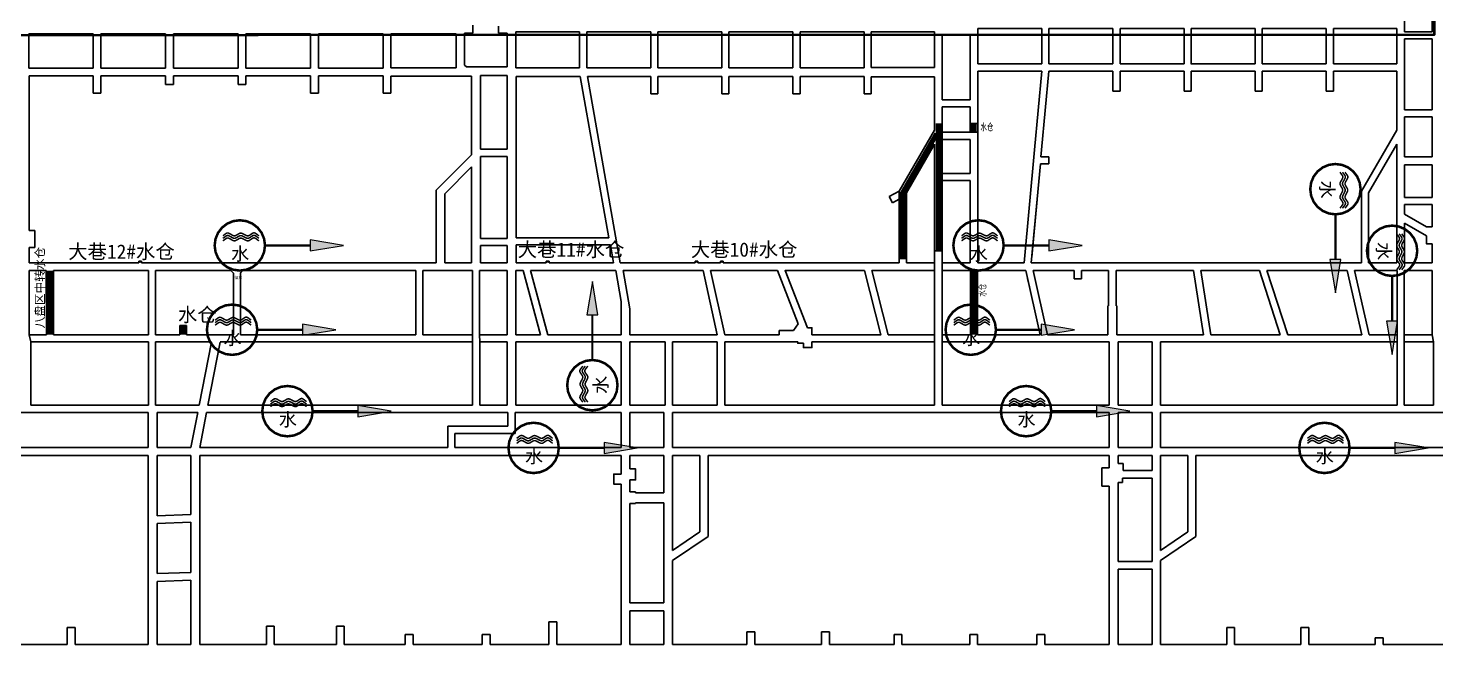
# Model space of a CAD drawing. Header units: millimetres. Extents: x 37468544 to 37497214, y 4323540 to 4346451.
# Drawn here: x 37470326 to 37471316, y 4342657 to 4343091 of the extents above; entities that cross this region are included whole.
import ezdxf

# ---------------------------------------------------------------- set-up
doc = ezdxf.new("R2010")
doc.units = ezdxf.units.MM
doc.linetypes.add('0a10块段线', pattern=[5, 4, -1])
for name, color, linetype, lineweight in [('0-52煤可采区范围', 150, 'Continuous', 30), ('2-52煤巷道', 150, 'Continuous', 30), ('3-水仓', 4, 'Continuous', 30)]:
    doc.layers.add(name, color=color, linetype=linetype, lineweight=lineweight)
doc.layers.add('避灾路线图', color=7, linetype='Continuous')
doc.styles.get("Standard").update_dxf_attribs({"font": 'simhei.ttf'})
doc.styles.add('宋体', font='simsun.ttc', dxfattribs={"width": 0.65})

# ---------------------------------------------------------------- blocks, each defined once
blk = doc.blocks.new('333')
at = {"layer": '避灾路线图'}
blk.add_hatch(color=7, dxfattribs=at).paths.add_polyline_path([(28.95, -1.26), (28.95, -6.11), (43.53, -3.69)])
at = {"color": 4, "linetype": 'Continuous', "true_color": 0x00ffff}
for points, const_width in [([(9.04, -3.69), (8.66, -0.82), (7.55, 1.84), (5.8, 4.13), (3.51, 5.89), (0.84, 7), (-2.02, 7.37), (-4.89, 7), (-7.55, 5.89), (-9.84, 4.13), (-11.6, 1.84), (-12.71, -0.82), (-13.08, -3.69), (-12.71, -6.55), (-11.6, -9.21), (-9.84, -11.51), (-7.55, -13.26), (-4.89, -14.37), (-2.02, -14.74), (0.84, -14.37), (3.51, -13.26), (5.8, -11.51), (7.55, -9.21), (8.66, -6.55), (9.04, -3.69)], 1.11), ([(-9.48, 0.52), (-8.97, 0.9), (-8.71, 1.09), (-8.46, 1.29), (-8.33, 1.38), (-8.2, 1.47), (-8.07, 1.55), (-8.01, 1.58), (-7.94, 1.62), (-7.88, 1.65), (-7.81, 1.69), (-7.75, 1.71), (-7.68, 1.74), (-7.58, 1.77), (-7.55, 1.78), (-7.52, 1.79), (-7.48, 1.79), (-7.45, 1.8), (-7.42, 1.8), (-7.33, 1.8), (-7.28, 1.79), (-7.24, 1.79), (-7.19, 1.78), (-7.14, 1.77), (-7.05, 1.74), (-6.96, 1.71), (-6.86, 1.68), (-6.68, 1.6), (-6.49, 1.5), (-6.3, 1.4), (-5.92, 1.18), (-5.54, 0.96), (-5.35, 0.86), (-5.16, 0.76), (-5.06, 0.71), (-4.96, 0.67), (-4.87, 0.63), (-4.77, 0.6), (-4.73, 0.58), (-4.68, 0.57), (-4.63, 0.56), (-4.58, 0.54), (-4.44, 0.53), (-4.39, 0.52), (-4.35, 0.53), (-4.31, 0.53), (-4.26, 0.54), (-4.22, 0.54), (-4.18, 0.55), (-4.13, 0.56), (-4.05, 0.59), (-3.96, 0.62), (-3.88, 0.66), (-3.7, 0.73), (-3.53, 0.82), (-3.36, 0.92), (-2.67, 1.32), (-2.5, 1.42), (-2.33, 1.51), (-2.24, 1.55), (-2.16, 1.59), (-2.07, 1.63), (-1.98, 1.66), (-1.94, 1.67), (-1.9, 1.69), (-1.85, 1.7), (-1.81, 1.71), (-1.77, 1.72), (-1.72, 1.73), (-1.68, 1.73), (-1.63, 1.73), (-1.58, 1.73), (-1.53, 1.73), (-1.48, 1.73), (-1.43, 1.72), (-1.38, 1.71), (-1.33, 1.7), (-1.23, 1.67), (-1.13, 1.64), (-1.02, 1.6), (-0.82, 1.52), (-0.61, 1.42), (-0.41, 1.32), (0, 1.11), (0.41, 0.89), (0.61, 0.79), (0.82, 0.7), (0.92, 0.66), (1.02, 0.63), (1.12, 0.59), (1.17, 0.58), (1.22, 0.56), (1.27, 0.55), (1.32, 0.54), (1.37, 0.53), (1.42, 0.53), (1.47, 0.52), (1.57, 0.52), (1.62, 0.52), (1.66, 0.53), (1.71, 0.54), (1.75, 0.55), (1.79, 0.56), (1.83, 0.58), (1.87, 0.59), (1.95, 0.62), (2.03, 0.66), (2.12, 0.71), (2.28, 0.8), (2.44, 0.9), (2.6, 1.01), (2.92, 1.23), (3.24, 1.45), (3.4, 1.55), (3.56, 1.64), (3.64, 1.69), (3.72, 1.73), (3.8, 1.76), (3.88, 1.8), (3.91, 1.81), (3.95, 1.82), (3.99, 1.84), (4.03, 1.85), (4.15, 1.87), (4.19, 1.87), (4.26, 1.86), (4.29, 1.86), (4.33, 1.85), (4.36, 1.85), (4.39, 1.84), (4.46, 1.82), (4.53, 1.8), (4.6, 1.77), (4.67, 1.74), (4.73, 1.7), (4.87, 1.63), (5, 1.54), (5.27, 1.36), (5.54, 1.15), (5.81, 0.94), (6.36, 0.52)], 0.664), ([(-9.48, -0.58), (-8.97, -0.21), (-8.71, -0.01), (-8.46, 0.18), (-8.33, 0.27), (-8.2, 0.36), (-8.07, 0.44), (-8.01, 0.48), (-7.94, 0.51), (-7.88, 0.55), (-7.81, 0.58), (-7.75, 0.61), (-7.68, 0.63), (-7.58, 0.66), (-7.55, 0.67), (-7.52, 0.68), (-7.48, 0.69), (-7.45, 0.69), (-7.42, 0.69), (-7.33, 0.69), (-7.28, 0.69), (-7.24, 0.68), (-7.19, 0.67), (-7.14, 0.66), (-7.05, 0.64), (-6.96, 0.61), (-6.86, 0.57), (-6.68, 0.49), (-6.49, 0.4), (-6.3, 0.29), (-5.92, 0.08), (-5.54, -0.15), (-5.35, -0.25), (-5.16, -0.35), (-5.06, -0.39), (-4.96, -0.44), (-4.87, -0.47), (-4.77, -0.51), (-4.73, -0.52), (-4.68, -0.54), (-4.63, -0.55), (-4.58, -0.56), (-4.44, -0.58), (-4.39, -0.58), (-4.35, -0.58), (-4.31, -0.58), (-4.26, -0.57), (-4.22, -0.56), (-4.18, -0.55), (-4.13, -0.54), (-4.05, -0.52), (-3.96, -0.48), (-3.88, -0.45), (-3.7, -0.37), (-3.53, -0.28), (-3.36, -0.19), (-2.67, 0.22), (-2.5, 0.31), (-2.33, 0.4), (-2.24, 0.44), (-2.16, 0.48), (-2.07, 0.52), (-1.98, 0.55), (-1.94, 0.57), (-1.9, 0.58), (-1.85, 0.59), (-1.81, 0.6), (-1.77, 0.61), (-1.72, 0.62), (-1.68, 0.63), (-1.63, 0.63), (-1.58, 0.63), (-1.53, 0.63), (-1.48, 0.62), (-1.43, 0.61), (-1.38, 0.6), (-1.33, 0.59), (-1.23, 0.57), (-1.13, 0.53), (-1.02, 0.5), (-0.82, 0.41), (-0.61, 0.32), (-0.41, 0.22), (0, 0), (0.41, -0.21), (0.61, -0.31), (0.82, -0.4), (0.92, -0.44), (1.02, -0.48), (1.12, -0.51), (1.17, -0.53), (1.22, -0.54), (1.27, -0.55), (1.32, -0.56), (1.37, -0.57), (1.42, -0.58), (1.47, -0.58), (1.57, -0.59), (1.62, -0.58), (1.66, -0.58), (1.71, -0.57), (1.75, -0.56), (1.79, -0.54), (1.83, -0.53), (1.87, -0.52), (1.95, -0.48), (2.03, -0.44), (2.12, -0.4), (2.28, -0.31), (2.44, -0.21), (2.6, -0.1), (2.92, 0.12), (3.24, 0.34), (3.4, 0.44), (3.56, 0.54), (3.64, 0.58), (3.72, 0.62), (3.8, 0.66), (3.88, 0.69), (3.91, 0.71), (3.95, 0.72), (3.99, 0.73), (4.03, 0.74), (4.15, 0.76), (4.19, 0.76), (4.26, 0.76), (4.29, 0.75), (4.33, 0.75), (4.36, 0.74), (4.39, 0.73), (4.46, 0.71), (4.53, 0.69), (4.6, 0.66), (4.67, 0.63), (4.73, 0.6), (4.87, 0.52), (5, 0.44), (5.27, 0.25), (5.54, 0.05), (5.81, -0.17), (6.36, -0.58)], 0.664), ([(-9.48, -1.69), (-8.97, -1.32), (-8.71, -1.12), (-8.46, -0.92), (-8.33, -0.83), (-8.2, -0.75), (-8.07, -0.67), (-8.01, -0.63), (-7.94, -0.59), (-7.88, -0.56), (-7.81, -0.53), (-7.75, -0.5), (-7.68, -0.47), (-7.58, -0.44), (-7.55, -0.43), (-7.52, -0.43), (-7.48, -0.42), (-7.45, -0.42), (-7.42, -0.41), (-7.33, -0.41), (-7.28, -0.42), (-7.24, -0.42), (-7.19, -0.43), (-7.14, -0.44), (-7.05, -0.47), (-6.96, -0.5), (-6.86, -0.53), (-6.68, -0.62), (-6.49, -0.71), (-6.3, -0.81), (-5.92, -1.03), (-5.54, -1.25), (-5.35, -1.36), (-5.16, -1.45), (-5.06, -1.5), (-4.96, -1.54), (-4.87, -1.58), (-4.77, -1.61), (-4.73, -1.63), (-4.68, -1.64), (-4.63, -1.66), (-4.58, -1.67), (-4.44, -1.69), (-4.39, -1.69), (-4.35, -1.69), (-4.31, -1.68), (-4.26, -1.68), (-4.22, -1.67), (-4.18, -1.66), (-4.13, -1.65), (-4.05, -1.62), (-3.96, -1.59), (-3.88, -1.56), (-3.7, -1.48), (-3.53, -1.39), (-3.36, -1.29), (-2.67, -0.89), (-2.5, -0.79), (-2.33, -0.7), (-2.24, -0.66), (-2.16, -0.62), (-2.07, -0.59), (-1.98, -0.55), (-1.94, -0.54), (-1.9, -0.53), (-1.85, -0.51), (-1.81, -0.5), (-1.77, -0.49), (-1.72, -0.49), (-1.68, -0.48), (-1.63, -0.48), (-1.58, -0.48), (-1.53, -0.48), (-1.48, -0.49), (-1.43, -0.49), (-1.38, -0.5), (-1.33, -0.51), (-1.23, -0.54), (-1.13, -0.57), (-1.02, -0.61), (-0.82, -0.69), (-0.61, -0.79), (-0.41, -0.89), (0, -1.11), (0.41, -1.32), (0.61, -1.42), (0.82, -1.51), (0.92, -1.55), (1.02, -1.59), (1.12, -1.62), (1.17, -1.63), (1.22, -1.65), (1.27, -1.66), (1.32, -1.67), (1.37, -1.68), (1.42, -1.69), (1.47, -1.69), (1.57, -1.69), (1.62, -1.69), (1.66, -1.68), (1.71, -1.67), (1.75, -1.66), (1.79, -1.65), (1.83, -1.64), (1.87, -1.62), (1.95, -1.59), (2.03, -1.55), (2.12, -1.51), (2.28, -1.41), (2.44, -1.31), (2.6, -1.21), (2.92, -0.98), (3.24, -0.76), (3.4, -0.66), (3.56, -0.57), (3.64, -0.52), (3.72, -0.48), (3.8, -0.45), (3.88, -0.41), (3.91, -0.4), (3.95, -0.39), (3.99, -0.38), (4.03, -0.37), (4.15, -0.35), (4.19, -0.34), (4.26, -0.35), (4.29, -0.35), (4.33, -0.36), (4.36, -0.36), (4.39, -0.37), (4.46, -0.39), (4.53, -0.42), (4.6, -0.44), (4.67, -0.48), (4.73, -0.51), (4.87, -0.58), (5, -0.67), (5.27, -0.85), (5.54, -1.06), (5.81, -1.27), (6.36, -1.69)], 0.664)]:
    blk.add_lwpolyline(points, dxfattribs=dict(at, const_width=const_width))
at = {"layer": '避灾路线图', "color": 7, "linetype": 'Continuous', "const_width": 0.972}
blk.add_lwpolyline([(9.04, -3.69), (28.95, -3.69)], dxfattribs=at)
at = {"layer": '避灾路线图', "color": 7, "linetype": 'Continuous'}
blk.add_lwpolyline([(28.95, -1.26), (28.95, -6.11), (43.53, -3.69), (28.95, -1.26)], dxfattribs=at)
at = {"layer": '避灾路线图', "color": 7, "linetype": 'ByBlock', "lineweight": -3, "insert": (-5.85, -4.44), "char_height": 5.8377, "width": 19.5992, "attachment_point": 1}
blk.add_mtext('{\\fSimSun|b1|i0|c134|p2;\\C4;水}', dxfattribs=at)

msp = doc.modelspace()

# ---------------------------------------------------------------- linework, layer by layer
at = {"layer": '0-52煤可采区范围', "color": 3, "lineweight": 50}
msp.add_lwpolyline([(37477009.73, 4339412.71), (37477009.54, 4341286.59), (37475588.75, 4342624.81), (37475818.5, 4343042.51), (37475816.28, 4344273.96), (37475365.08, 4344273.96), (37475365.08, 4345662.74), (37473999, 4345662.74), (37473999, 4346100.6), (37472500, 4346109), (37471319.96, 4346096.7), (37471314.92, 4343086.57), (37469660.97, 4343086.14), (37469660.97, 4346079.4), (37468609.66, 4346068.44), (37468577.05, 4339935.72)], dxfattribs=at)
at = {"layer": '2-52煤巷道', "color": 150, "linetype": 'Continuous', "lineweight": 30}
for p, q in [((37471294.17, 4343088.81), (37471294.17, 4343143.8)), ((37471313.67, 4343088.81), (37471313.67, 4343098.04)), ((37470657.17, 4343087.87), (37470657.17, 4343092.87)), ((37470657.17, 4343087.87), (37470663.17, 4343087.87)), ((37470663.17, 4343087.87), (37470663.17, 4343064.17)), ((37470669.36, 4343063.47), (37470669.36, 4343088.72)), ((37470669.36, 4343088.72), (37470714.13, 4343088.72)), ((37470714.13, 4343063.47), (37470714.13, 4343088.72)), ((37470719.13, 4343063.47), (37470719.13, 4343088.72)), ((37470719.13, 4343088.72), (37470764.13, 4343088.72)), ((37470764.13, 4343063.47), (37470764.13, 4343088.72)), ((37470769.13, 4343063.47), (37470769.13, 4343088.72)), ((37470769.13, 4343088.72), (37470814.13, 4343088.72)), ((37470814.13, 4343063.47), (37470814.13, 4343088.72)), ((37470819.13, 4343063.47), (37470819.13, 4343088.72)), ((37470819.13, 4343088.72), (37470864.13, 4343088.72)), ((37470864.13, 4343063.47), (37470864.13, 4343088.72)), ((37470869.13, 4343063.47), (37470869.13, 4343088.72)), ((37470869.13, 4343088.72), (37470914.13, 4343088.72)), ((37470914.13, 4343063.47), (37470914.13, 4343088.72)), ((37470919.13, 4343063.72), (37470919.13, 4343088.72)), ((37470919.13, 4343088.72), (37470963.67, 4343088.72)), ((37470963.67, 4343063.72), (37470963.67, 4343088.72)), ((37470969.17, 4343086.56), (37470988.67, 4343086.56)), ((37470969.17, 4343041.07), (37470969.17, 4343086.56)), ((37470988.67, 4343041.07), (37470988.67, 4343086.56)), ((37470994.17, 4343066.16), (37470994.17, 4343091.16)), ((37470994.17, 4343091.16), (37471010.13, 4343091.16)), ((37471010.13, 4343091.16), (37471039.13, 4343091.16)), ((37471039.13, 4343066.16), (37471039.13, 4343091.16)), ((37471044.13, 4343091.16), (37471089.13, 4343091.16)), ((37471044.13, 4343066.16), (37471044.13, 4343091.16)), ((37471089.13, 4343066.16), (37471089.13, 4343091.16)), ((37471094.13, 4343076.16), (37471094.13, 4343091.16)), ((37471094.13, 4343091.16), (37471114.13, 4343091.16)), ((37471114.13, 4343091.16), (37471139.13, 4343091.16)), ((37471139.13, 4343066.16), (37471139.13, 4343091.16)), ((37471144.13, 4343076.16), (37471144.13, 4343091.16)), ((37471144.13, 4343091.16), (37471183.92, 4343091.16)), ((37471189.13, 4343066.16), (37471189.13, 4343091.16)), ((37471194.13, 4343066.16), (37471194.13, 4343091.16)), ((37471194.13, 4343091.16), (37471234.13, 4343091.16)), ((37471234.13, 4343091.16), (37471239.13, 4343091.16)), ((37471239.13, 4343066.16), (37471239.13, 4343091.16)), ((37471244.13, 4343066.16), (37471244.13, 4343091.16)), ((37471244.13, 4343091.16), (37471288.67, 4343091.16)), ((37471288.67, 4343066.16), (37471288.67, 4343091.16)), ((37471294.17, 4343088.81), (37471313.67, 4343088.81)), ((37471294.17, 4343083.81), (37471313.67, 4343083.81)), ((37471294.17, 4343033.91), (37471294.17, 4343083.81)), ((37471313.67, 4343033.91), (37471313.67, 4343083.81)), ((37471094.13, 4343076.16), (37471094.13, 4343066.16)), ((37471144.13, 4343076.16), (37471144.13, 4343066.16)), ((37470634.57, 4343064.17), (37470663.17, 4343064.17)), ((37470669.36, 4343063.47), (37470714.13, 4343063.47)), ((37470719.13, 4343063.47), (37470764.13, 4343063.47)), ((37470769.13, 4343063.47), (37470814.13, 4343063.47)), ((37470819.13, 4343063.47), (37470864.13, 4343063.47)), ((37470869.13, 4343063.47), (37470914.13, 4343063.47)), ((37470919.13, 4343063.72), (37470963.67, 4343063.72)), ((37470994.17, 4343066.16), (37471033.92, 4343066.16)), ((37471033.92, 4343066.16), (37471039.13, 4343066.16)), ((37471044.13, 4343066.16), (37471089.13, 4343066.16)), ((37471094.13, 4343066.16), (37471139.13, 4343066.16)), ((37471143.92, 4343066.16), (37471183.92, 4343066.16)), ((37471144.13, 4343066.16), (37471189.13, 4343066.16)), ((37471194.13, 4343066.16), (37471239.13, 4343066.16)), ((37471244.13, 4343066.16), (37471288.67, 4343066.16)), ((37470644.37, 4343057.97), (37470663.17, 4343057.97)), ((37470663.17, 4343006.38), (37470663.17, 4343057.97)), ((37470669.51, 4342943.9), (37470669.51, 4343057.27)), ((37470669.51, 4343057.27), (37470714.5, 4343057.27)), ((37470714.5, 4343057.27), (37470734.59, 4342943.9)), ((37470719.58, 4343057.27), (37470742.77, 4342926.39)), ((37470719.58, 4343057.27), (37470764.13, 4343057.27)), ((37470764.13, 4343045.27), (37470764.13, 4343057.27)), ((37470769.13, 4343045.27), (37470769.13, 4343057.27)), ((37470769.13, 4343057.27), (37470814.13, 4343057.27)), ((37470814.13, 4343045.27), (37470814.13, 4343057.27)), ((37470819.13, 4343045.27), (37470819.13, 4343057.27)), ((37470819.13, 4343057.27), (37470864.13, 4343057.27)), ((37470864.13, 4343045.27), (37470864.13, 4343057.27)), ((37470869.13, 4343045.27), (37470869.13, 4343057.27)), ((37470869.13, 4343057.27), (37470914.13, 4343057.27)), ((37470914.13, 4343045.27), (37470914.13, 4343057.27)), ((37470919.13, 4343045.27), (37470919.13, 4343057.02)), ((37470919.13, 4343057.02), (37470963.67, 4343057.02)), ((37470963.67, 4343019.69), (37470963.67, 4343057.02)), ((37470994.17, 4342926.39), (37470994.17, 4343061.16)), ((37470994.17, 4343061.16), (37471033.92, 4343061.16)), ((37471033.92, 4343061.16), (37471039.13, 4343061.16)), ((37471033.99, 4343005.81), (37471039.13, 4343061.16)), ((37471039.01, 4343005.81), (37471044.15, 4343061.16)), ((37471044.15, 4343061.16), (37471089.13, 4343061.16)), ((37471089.13, 4343047.16), (37471089.13, 4343061.16)), ((37471094.13, 4343061.16), (37471139.13, 4343061.16)), ((37471094.13, 4343047.16), (37471094.13, 4343061.16)), ((37471139.13, 4343047.16), (37471139.13, 4343061.16)), ((37471144.13, 4343061.16), (37471189.13, 4343061.16)), ((37471144.13, 4343047.16), (37471144.13, 4343061.16)), ((37471189.13, 4343047.16), (37471189.13, 4343061.16)), ((37471194.13, 4343061.16), (37471239.13, 4343061.16)), ((37471194.13, 4343047.16), (37471194.13, 4343061.16)), ((37471239.13, 4343047.16), (37471239.13, 4343061.16)), ((37471244.13, 4343061.16), (37471288.67, 4343061.16)), ((37471244.13, 4343047.16), (37471244.13, 4343061.16)), ((37471288.67, 4343019.69), (37471288.67, 4343061.16)), ((37470764.13, 4343045.27), (37470769.13, 4343045.27)), ((37470814.13, 4343045.27), (37470819.13, 4343045.27)), ((37470864.13, 4343045.27), (37470869.13, 4343045.27)), ((37470914.13, 4343045.27), (37470919.13, 4343045.27)), ((37471089.13, 4343047.16), (37471094.13, 4343047.16)), ((37471139.13, 4343047.16), (37471144.13, 4343047.16)), ((37471189.13, 4343047.16), (37471194.13, 4343047.16)), ((37471239.13, 4343047.16), (37471244.13, 4343047.16)), ((37470969.17, 4343041.07), (37470988.67, 4343041.07)), ((37470969.17, 4343036.07), (37470988.67, 4343036.07)), ((37470969.17, 4343018.15), (37470969.17, 4343036.07)), ((37470988.67, 4343018.15), (37470988.67, 4343036.07)), ((37471294.17, 4343033.91), (37471313.67, 4343033.91)), ((37471294.17, 4343000.8), (37471294.17, 4343028.91)), ((37471294.17, 4343028.91), (37471313.67, 4343028.91)), ((37471313.67, 4343000.8), (37471313.67, 4343028.91)), ((37470969.17, 4343018.15), (37470988.67, 4343018.15)), ((37471263.92, 4342976.83), (37471288.67, 4343019.69)), ((37470963.67, 4342926.39), (37470963.67, 4343009.69)), ((37470969.17, 4343013.15), (37470988.67, 4343013.15)), ((37470988.67, 4342989.25), (37470988.67, 4343013.15)), ((37471026.61, 4342926.39), (37471033.99, 4343005.81)), ((37471038.55, 4343000.91), (37471039.01, 4343005.81)), ((37471268.92, 4342975.49), (37471288.67, 4343009.69)), ((37471288.67, 4342926.39), (37471288.67, 4343009.69)), ((37470663.17, 4342943.46), (37470663.17, 4343001.06)), ((37471031.63, 4342926.39), (37471038.09, 4342995.91)), ((37471038.09, 4342995.91), (37471044.09, 4342995.91)), ((37471038.55, 4343000.91), (37471044.09, 4343000.91)), ((37471044.09, 4342995.91), (37471044.09, 4343000.91)), ((37471294.17, 4342972.27), (37471294.17, 4342995.3)), ((37471313.67, 4342972.27), (37471313.67, 4342995.3)), ((37470969.17, 4342989.25), (37470988.67, 4342989.25)), ((37470969.17, 4342984.25), (37470988.67, 4342984.25)), ((37470969.17, 4342920.89), (37470969.17, 4342984.25)), ((37470988.67, 4342926.39), (37470988.67, 4342984.25)), ((37470931.86, 4342973.07), (37470938.92, 4342976.83)), ((37470943.92, 4342926.39), (37470943.92, 4342975.49)), ((37471263.92, 4342926.39), (37471263.92, 4342976.83)), ((37471268.92, 4342926.39), (37471268.92, 4342975.49)), ((37470931.86, 4342973.07), (37470934.05, 4342968.57)), ((37470934.05, 4342968.57), (37470938.92, 4342971.16)), ((37470938.92, 4342926.39), (37470938.92, 4342971.16)), ((37471032, 4342930.32), (37471035.77, 4342970.96)), ((37471294.17, 4342972.27), (37471313.67, 4342972.27)), ((37471294.17, 4342967.27), (37471313.67, 4342967.27)), ((37471294.17, 4342960.54), (37471294.17, 4342967.27)), ((37471313.67, 4342951.59), (37471313.67, 4342967.27)), ((37471294.17, 4342926.39), (37471294.17, 4342954.19)), ((37470663.17, 4342926.39), (37470663.17, 4342938.46)), ((37470669.51, 4342943.9), (37470734.59, 4342943.9)), ((37470669.51, 4342938.9), (37470669.51, 4342926.39)), ((37470669.51, 4342938.9), (37470735.78, 4342938.9)), ((37470735.78, 4342938.9), (37470738, 4342926.39)), ((37471313.67, 4342926.39), (37471313.67, 4342939.59)), ((37470963.67, 4342870.76), (37470963.67, 4342926.39)), ((37470327.17, 4342875.74), (37470327.17, 4342920.89)), ((37470410.91, 4342875.74), (37470410.91, 4342920.89)), ((37470415.91, 4342875.74), (37470415.91, 4342920.89)), ((37470470.75, 4342875.74), (37470470.75, 4342918.96)), ((37470475.75, 4342875.74), (37470475.75, 4342918.96)), ((37470598.92, 4342875.74), (37470598.92, 4342920.89)), ((37470603.92, 4342875.74), (37470603.92, 4342920.89)), ((37470638.77, 4342920.89), (37470638.77, 4342875.76)), ((37470643.77, 4342875.76), (37470643.77, 4342920.89)), ((37470663.17, 4342875.74), (37470663.17, 4342920.89)), ((37470669.37, 4342875.74), (37470669.37, 4342920.89)), ((37470674.38, 4342920.89), (37470686.57, 4342875.76)), ((37470679.56, 4342920.89), (37470691.75, 4342875.76)), ((37470739.65, 4342920.89), (37470743.41, 4342899.23)), ((37470744.72, 4342920.89), (37470749.41, 4342893.91)), ((37470800.94, 4342920.89), (37470810.93, 4342875.76)), ((37470806.07, 4342920.89), (37470816.34, 4342875.76)), ((37470853.27, 4342920.89), (37470867.84, 4342883.47)), ((37470969.17, 4342870.74), (37470969.17, 4342920.89)), ((37471027.8, 4342920.89), (37471038.08, 4342875.74)), ((37471029.06, 4342915.37), (37471030.39, 4342909.52)), ((37471032.93, 4342920.89), (37471043.2, 4342875.74)), ((37471085.96, 4342896.16), (37471085.96, 4342920.89)), ((37471091.46, 4342896.16), (37471091.46, 4342920.89)), ((37471145.88, 4342920.89), (37471152.92, 4342875.74)), ((37471150.94, 4342920.91), (37471157.98, 4342875.74)), ((37471192.11, 4342920.89), (37471206.77, 4342875.74)), ((37471197.37, 4342920.89), (37471212.03, 4342875.74)), ((37471253.89, 4342920.89), (37471264.16, 4342875.74)), ((37471259.01, 4342920.89), (37471269.29, 4342875.74)), ((37471288.92, 4342870.74), (37471288.92, 4342920.89)), ((37471293.92, 4342875.76), (37471293.92, 4342920.89)), ((37470743.41, 4342875.74), (37470743.41, 4342899.23)), ((37471085.51, 4342896.16), (37471085.96, 4342896.16)), ((37471085.51, 4342875.74), (37471085.51, 4342896.16)), ((37471091.46, 4342896.16), (37471091.91, 4342896.16)), ((37471091.91, 4342875.74), (37471091.91, 4342896.16)), ((37470749.41, 4342875.74), (37470749.41, 4342893.91)), ((37470327.17, 4342875.74), (37470328.17, 4342870.76)), ((37470816.34, 4342875.74), (37470816.34, 4342875.76)), ((37471293.92, 4342826.14), (37471293.92, 4342875.76)), ((37470328.17, 4342826.14), (37470328.17, 4342870.76)), ((37470410.91, 4342826.24), (37470410.91, 4342870.74)), ((37470415.91, 4342826.24), (37470415.91, 4342870.74)), ((37470446.58, 4342826.14), (37470455.23, 4342870.64)), ((37470452.69, 4342826.14), (37470461.34, 4342870.64)), ((37470638.92, 4342826.24), (37470638.92, 4342870.74)), ((37470643.92, 4342826.24), (37470643.92, 4342870.74)), ((37470663.17, 4342826.14), (37470663.17, 4342870.74)), ((37470669.37, 4342826.14), (37470669.37, 4342870.74)), ((37470743.41, 4342826.24), (37470743.41, 4342870.74)), ((37470749.41, 4342826.24), (37470749.41, 4342870.74)), ((37470774.21, 4342826.14), (37470774.21, 4342870.74)), ((37470779.41, 4342826.14), (37470779.41, 4342870.74)), ((37470816.34, 4342826.14), (37470816.34, 4342870.74)), ((37470963.67, 4342870.76), (37470963.67, 4342826.14)), ((37470969.17, 4342826.14), (37470969.17, 4342870.76)), ((37471086.51, 4342826.14), (37471086.51, 4342870.74)), ((37471092.71, 4342826.14), (37471092.71, 4342870.74)), ((37471116.71, 4342826.14), (37471116.71, 4342870.74)), ((37471122.51, 4342826.14), (37471122.51, 4342870.74)), ((37471288.92, 4342826.14), (37471288.92, 4342870.76)), ((37471314.57, 4342870.74), (37471314.57, 4342826.14)), ((37470440.81, 4342796.41), (37470445.61, 4342821.14)), ((37470447.01, 4342796.41), (37470451.72, 4342821.14)), ((37470773.41, 4342796.41), (37470773.41, 4342821.14)), ((37471086.51, 4342796.41), (37471086.51, 4342821.14)), ((37471092.71, 4342796.51), (37471092.71, 4342821.14)), ((37471116.71, 4342796.51), (37471116.71, 4342821.14)), ((37471122.51, 4342796.51), (37471122.51, 4342821.14)), ((37470621.41, 4342796.41), (37470621.41, 4342811.41)), ((37470621.41, 4342811.41), (37470663.77, 4342811.41)), ((37470626.41, 4342806.41), (37470668.77, 4342806.41)), ((37470626.41, 4342796.41), (37470626.41, 4342806.41)), ((37470417.01, 4342796.41), (37470440.81, 4342796.41)), ((37470447.01, 4342796.41), (37470621.41, 4342796.41)), ((37470626.41, 4342796.41), (37470743.31, 4342796.41)), ((37470749.51, 4342796.41), (37470773.41, 4342796.41)), ((37470779.51, 4342796.41), (37471086.51, 4342796.41)), ((37471092.71, 4342796.51), (37471116.71, 4342796.51)), ((37471122.51, 4342796.51), (37471400.01, 4342796.51)), ((37470417.01, 4342790.91), (37470440.81, 4342790.91)), ((37470447.01, 4342790.91), (37470743.31, 4342790.91)), ((37470749.51, 4342790.91), (37470773.31, 4342790.91)), ((37470779.51, 4342790.91), (37470798.76, 4342790.91)), ((37470798.76, 4342737.17), (37470798.76, 4342790.91)), ((37470804.46, 4342733.91), (37470804.46, 4342790.91)), ((37470804.46, 4342790.91), (37471086.51, 4342790.91)), ((37471086.51, 4342782.26), (37471086.51, 4342790.91)), ((37471092.71, 4342785.35), (37471092.71, 4342790.81)), ((37471092.71, 4342790.81), (37471116.71, 4342790.81)), ((37471116.71, 4342780.39), (37471116.71, 4342790.81)), ((37471122.51, 4342724.11), (37471122.51, 4342790.81)), ((37471122.51, 4342790.81), (37471141.76, 4342790.81)), ((37471141.76, 4342737.17), (37471141.76, 4342790.81)), ((37471147.46, 4342733.91), (37471147.46, 4342790.81)), ((37471147.46, 4342790.81), (37471400.01, 4342790.81)), ((37471081.41, 4342769.19), (37471081.41, 4342782.26)), ((37471096.21, 4342780.4), (37471096.21, 4342785.35)), ((37471086.51, 4342657.89), (37471086.51, 4342769.19)), ((37471092.71, 4342716.4), (37471092.71, 4342771.9)), ((37471095.91, 4342771.89), (37471095.91, 4342774.9)), ((37471116.71, 4342716.4), (37471116.71, 4342774.89)), ((37470749.51, 4342765.2), (37470753.51, 4342765.2)), ((37470749.51, 4342757), (37470753.52, 4342757)), ((37470753.51, 4342764.6), (37470773.31, 4342764.6)), ((37470753.52, 4342757.6), (37470773.31, 4342757.6)), ((37470753.52, 4342757), (37470753.52, 4342757.6)), ((37470779.51, 4342724.11), (37470798.76, 4342737.17)), ((37471122.51, 4342724.11), (37471141.76, 4342737.17)), ((37470779.51, 4342716.98), (37470804.46, 4342733.91)), ((37471122.51, 4342716.98), (37471147.46, 4342733.91)), ((37471122.51, 4342657.89), (37471122.51, 4342716.98)), ((37471092.71, 4342716.4), (37471116.71, 4342716.4)), ((37471092.71, 4342657.89), (37471092.71, 4342710.9)), ((37471092.71, 4342710.9), (37471116.71, 4342710.9)), ((37471116.71, 4342657.89), (37471116.71, 4342710.9)), ((37470749.51, 4342687.23), (37470773.31, 4342687.23)), ((37470749.51, 4342681.73), (37470773.31, 4342681.73)), ((37470353.86, 4342669.91), (37470359.36, 4342669.91)), ((37470353.86, 4342657.91), (37470353.86, 4342669.91)), ((37470359.36, 4342657.91), (37470359.36, 4342669.91)), ((37470493.92, 4342670.93), (37470499.42, 4342670.93)), ((37470543.1, 4342670.93), (37470548.6, 4342670.93)), ((37470692.57, 4342673.93), (37470698.07, 4342673.93)), ((37470308.36, 4342657.91), (37470353.86, 4342657.91)), ((37470359.36, 4342657.91), (37470410.81, 4342657.91)), ((37470417.01, 4342657.91), (37470440.81, 4342657.91)), ((37470447.01, 4342657.91), (37470493.92, 4342657.91)), ((37470499.42, 4342657.91), (37470543.1, 4342657.91)), ((37470548.6, 4342657.91), (37470591.59, 4342657.91)), ((37470591.59, 4342664.93), (37470597.09, 4342664.93)), ((37470597.09, 4342657.93), (37470645.7, 4342657.93)), ((37470645.7, 4342664.93), (37470651.2, 4342664.93)), ((37470651.2, 4342657.93), (37470692.57, 4342657.93)), ((37470698.07, 4342657.93), (37470743.31, 4342657.93)), ((37470749.51, 4342657.91), (37470773.31, 4342657.91)), ((37471092.71, 4342657.89), (37471116.71, 4342657.89)), ((37471226.86, 4342657.89), (37471273.61, 4342657.89)), ((37471279.11, 4342657.89), (37471325.86, 4342657.89))]:
    msp.add_line(p, q, dxfattribs=at)
at = {"layer": '2-52煤巷道', "color": 150, "linetype": '0a10块段线', "lineweight": 30, "ltscale": 1000}
msp.add_line((37471183.92, 4343091.16), (37471189.13, 4343091.16), dxfattribs=at)
at = {"layer": '2-52煤巷道', "color": 150, "lineweight": 30, "ltscale": 500}
for p, q in [((37470638.17, 4343002.3), (37470638.17, 4343057.51)), ((37470644.37, 4343006.38), (37470644.37, 4343057.97)), ((37470644.37, 4343006.38), (37470663.17, 4343006.38)), ((37470644.37, 4342943.46), (37470644.37, 4343001.06)), ((37470644.37, 4343001.06), (37470663.17, 4343001.06)), ((37470638.17, 4342926.39), (37470638.17, 4342993.81))]:
    msp.add_line(p, q, dxfattribs=at)
at = {"layer": '2-52煤巷道', "color": 150, "lineweight": 30}
for p, q in [((37470644.37, 4342943.46), (37470663.17, 4342943.46)), ((37470644.37, 4342926.39), (37470644.37, 4342938.46)), ((37470644.37, 4342938.46), (37470663.17, 4342938.46)), ((37471061.98, 4342915.16), (37471061.98, 4342920.89)), ((37471066.98, 4342915.16), (37471066.98, 4342920.89))]:
    msp.add_line(p, q, dxfattribs=at)
at = {"layer": '2-52煤巷道'}
msp.add_line((37471313.67, 4342920.89), (37471313.67, 4342875.74), dxfattribs=at)
at = {"layer": '2-52煤巷道', "color": 150, "linetype": 'Continuous', "lineweight": 30}
for points in [[(37470639.17, 4343087.91), (37470639.17, 4343093.41)], [(37470326.87, 4343063.26), (37470326.87, 4343087.26)], [(37470326.87, 4343087.26), (37470372.02, 4343087.26)], [(37470372.02, 4343063.26), (37470372.02, 4343087.26)], [(37470377.52, 4343063.26), (37470377.52, 4343087.26)], [(37470377.52, 4343087.26), (37470423.02, 4343087.26)], [(37470423.02, 4343063.26), (37470423.02, 4343087.26)], [(37470428.52, 4343063.26), (37470428.52, 4343087.26)], [(37470428.52, 4343087.26), (37470474.02, 4343087.26)], [(37470474.02, 4343063.26), (37470474.02, 4343087.26)], [(37470479.52, 4343063.26), (37470479.52, 4343087.26)], [(37470479.52, 4343087.26), (37470525.02, 4343087.26)], [(37470525.02, 4343063.26), (37470525.02, 4343087.26)], [(37470530.52, 4343063.26), (37470530.52, 4343087.26)], [(37470530.52, 4343087.26), (37470576.02, 4343087.26)], [(37470576.02, 4343063.26), (37470576.02, 4343087.26)], [(37470581.52, 4343063.51), (37470581.52, 4343087.26)], [(37470581.52, 4343087.26), (37470627.37, 4343087.26)], [(37470627.37, 4343063.51), (37470627.37, 4343087.26)], [(37470633.17, 4343065.36), (37470633.17, 4343087.91)], [(37470633.17, 4343087.91), (37470639.17, 4343087.91)], [(37470581.52, 4343063.51), (37470627.37, 4343063.51)], [(37470633.17, 4343065.36), (37470634.57, 4343064.17)], [(37470326.87, 4343063.26), (37470372.02, 4343063.26)], [(37470327.17, 4342949.16), (37470327.17, 4343057.76)], [(37470327.17, 4343057.76), (37470372.02, 4343057.76)], [(37470372.02, 4343045.76), (37470372.02, 4343057.76)], [(37470377.52, 4343063.26), (37470423.02, 4343063.26)], [(37470377.52, 4343057.76), (37470423.02, 4343057.76)], [(37470377.52, 4343045.76), (37470377.52, 4343057.76)], [(37470423.02, 4343051.76), (37470423.02, 4343057.76)], [(37470428.52, 4343063.26), (37470474.02, 4343063.26)], [(37470428.52, 4343057.76), (37470474.02, 4343057.76)], [(37470428.52, 4343051.76), (37470428.52, 4343057.76)], [(37470474.02, 4343051.76), (37470474.02, 4343057.76)], [(37470479.52, 4343063.26), (37470525.02, 4343063.26)], [(37470479.52, 4343057.76), (37470525.02, 4343057.76)], [(37470479.52, 4343051.76), (37470479.52, 4343057.76)], [(37470525.02, 4343045.76), (37470525.02, 4343057.76)], [(37470530.52, 4343063.26), (37470576.02, 4343063.26)], [(37470530.52, 4343045.76), (37470530.52, 4343057.76)], [(37470530.52, 4343057.76), (37470576.02, 4343057.76)], [(37470576.02, 4343045.76), (37470576.02, 4343057.76)], [(37470581.52, 4343057.51), (37470638.17, 4343057.51)], [(37470581.52, 4343045.76), (37470581.52, 4343057.51)], [(37470372.02, 4343045.76), (37470377.52, 4343045.76)], [(37470423.02, 4343051.76), (37470428.52, 4343051.76)], [(37470474.02, 4343051.76), (37470479.52, 4343051.76)], [(37470525.02, 4343045.76), (37470530.52, 4343045.76)], [(37470576.02, 4343045.76), (37470581.52, 4343045.76)], [(37470613.27, 4342977.4), (37470638.17, 4343002.3)], [(37471313.67, 4343000.8), (37471294.17, 4343000.8)], [(37471313.67, 4342995.3), (37471294.17, 4342995.3)], [(37470619.27, 4342974.91), (37470638.17, 4342993.81)], [(37470613.27, 4342926.39), (37470613.27, 4342977.4)], [(37470619.27, 4342926.39), (37470619.27, 4342974.91)], [(37471309.69, 4342951.59), (37471294.17, 4342960.54)], [(37470327.17, 4342949.16), (37470331.17, 4342949.16)], [(37470331.17, 4342937.16), (37470331.17, 4342949.16)], [(37471309.67, 4342945.24), (37471294.17, 4342954.19)], [(37471309.67, 4342951.59), (37471313.67, 4342951.59)], [(37471313.67, 4342939.59), (37471309.67, 4342939.59), (37471309.67, 4342945.24)], [(37470327.17, 4342937.16), (37470327.17, 4342926.39)], [(37470327.17, 4342937.16), (37470331.17, 4342937.16)], [(37470327.17, 4342926.39), (37470404.14, 4342926.39)], [(37470327.17, 4342920.89), (37470339.13, 4342920.89)], [(37470344.13, 4342920.89), (37470410.91, 4342920.89)], [(37470415.91, 4342920.89), (37470468.82, 4342920.89)], [(37470327.17, 4342875.74), (37470339.2, 4342875.74)], [(37470344.2, 4342875.74), (37470410.91, 4342875.74)], [(37470415.91, 4342875.74), (37470432.95, 4342875.74)], [(37470437.65, 4342875.74), (37470470.75, 4342875.74)], [(37470475.75, 4342875.74), (37470598.92, 4342875.74)], [(37470603.92, 4342875.74), (37470638.77, 4342875.74)], [(37470638.77, 4342875.76), (37470638.92, 4342870.74)], [(37470643.77, 4342875.76), (37470643.92, 4342870.74)], [(37470643.77, 4342875.74), (37470663.17, 4342875.74)], [(37470669.37, 4342875.74), (37470686.58, 4342875.74)], [(37470691.76, 4342875.74), (37470743.41, 4342875.74)], [(37470749.41, 4342875.74), (37470810.94, 4342875.74)], [(37470810.93, 4342875.74), (37470810.93, 4342875.76)], [(37470816.34, 4342875.74), (37470854.5, 4342875.74)], [(37470867.84, 4342883.47), (37470864.5, 4342878.74), (37470854.5, 4342878.74), (37470864.5, 4342878.74)], [(37470854.5, 4342878.74), (37470854.5, 4342875.74)], [(37470877.5, 4342875.74), (37470877.5, 4342880.74), (37470874.26, 4342880.74)], [(37470969.17, 4342875.74), (37470988.92, 4342875.74)], [(37470993.92, 4342875.74), (37471038.08, 4342875.74)], [(37471043.2, 4342875.74), (37471085.51, 4342875.74)], [(37471091.91, 4342875.74), (37471152.92, 4342875.74)], [(37471157.98, 4342875.74), (37471206.77, 4342875.74)], [(37471212.03, 4342875.74), (37471264.16, 4342875.74)], [(37471269.29, 4342875.74), (37471288.92, 4342875.74)], [(37471293.92, 4342875.74), (37471313.67, 4342875.74)], [(37470328.17, 4342870.76), (37470410.91, 4342870.74)], [(37470415.91, 4342870.74), (37470455.25, 4342870.74)], [(37470461.36, 4342870.74), (37470638.92, 4342870.74)], [(37470643.92, 4342870.74), (37470663.17, 4342870.74)], [(37470669.37, 4342870.74), (37470743.41, 4342870.74)], [(37470749.41, 4342870.74), (37470774.21, 4342870.74)], [(37470779.41, 4342870.74), (37470810.93, 4342870.74)], [(37470810.93, 4342826.14), (37470810.93, 4342870.74)], [(37470816.34, 4342870.74), (37470867.5, 4342870.74)], [(37470877.5, 4342870.74), (37470877.5, 4342866.74), (37470871.5, 4342866.74), (37470871.5, 4342869.74), (37470867.5, 4342869.74), (37470867.5, 4342870.74)], [(37470877.5, 4342870.74), (37470963.67, 4342870.74)], [(37470969.17, 4342870.74), (37471086.51, 4342870.74)], [(37471092.71, 4342870.74), (37471116.71, 4342870.74)], [(37471122.51, 4342870.74), (37471288.92, 4342870.74)], [(37471293.92, 4342870.74), (37471314.57, 4342870.74)], [(37470410.81, 4342796.51), (37470410.81, 4342821.04)], [(37470417.01, 4342796.41), (37470417.01, 4342821.04)], [(37470663.77, 4342811.41), (37470663.77, 4342821.14)], [(37470668.77, 4342806.41), (37470668.77, 4342821.14)], [(37470743.31, 4342796.41), (37470743.31, 4342821.04)], [(37470749.51, 4342796.41), (37470749.51, 4342821.04)], [(37470779.51, 4342796.41), (37470779.51, 4342821.14)], [(37470251.96, 4342796.51), (37470410.81, 4342796.51)], [(37470105.11, 4342790.81), (37470410.81, 4342790.81)], [(37470410.81, 4342657.91), (37470410.81, 4342790.81)], [(37470417.01, 4342748.48), (37470417.01, 4342790.91)], [(37470440.81, 4342749.4), (37470440.81, 4342790.91)], [(37470447.01, 4342657.91), (37470447.01, 4342790.91)], [(37470743.31, 4342777.8), (37470743.31, 4342790.91)], [(37470749.51, 4342781.45), (37470749.51, 4342790.91)], [(37470773.31, 4342764.6), (37470773.31, 4342790.91)], [(37470779.51, 4342724.11), (37470779.51, 4342790.91)], [(37470743.31, 4342777.8), (37470738.15, 4342777.8), (37470738.15, 4342770.8), (37470743.31, 4342770.8)], [(37470749.51, 4342781.45), (37470753.51, 4342781.45), (37470753.51, 4342773.75), (37470749.51, 4342773.75)], [(37471081.41, 4342782.26), (37471086.51, 4342782.26)], [(37471092.71, 4342785.35), (37471096.21, 4342785.35)], [(37471096.21, 4342780.39), (37471116.71, 4342780.39)], [(37470743.31, 4342657.93), (37470743.31, 4342770.8)], [(37470749.51, 4342765.2), (37470749.51, 4342773.75)], [(37471081.41, 4342769.19), (37471086.51, 4342769.19)], [(37471092.71, 4342771.9), (37471095.91, 4342771.89)], [(37471095.91, 4342774.89), (37471116.71, 4342774.89)], [(37470749.51, 4342687.23), (37470749.51, 4342757)], [(37470753.51, 4342764.6), (37470753.51, 4342765.2)], [(37470773.31, 4342687.23), (37470773.31, 4342757.6)], [(37470417.01, 4342748.48), (37470440.81, 4342749.4)], [(37470417.01, 4342742.98), (37470440.81, 4342743.9)], [(37470417.01, 4342707.79), (37470417.01, 4342742.98)], [(37470440.81, 4342708.6), (37470440.81, 4342743.9)], [(37470779.51, 4342657.89), (37470779.51, 4342716.98)], [(37470417.01, 4342707.79), (37470440.81, 4342708.6)], [(37470417.01, 4342702.29), (37470440.81, 4342703.1)], [(37470417.01, 4342657.91), (37470417.01, 4342702.29)], [(37470440.81, 4342657.91), (37470440.81, 4342703.1)], [(37470749.51, 4342657.91), (37470749.51, 4342681.73)], [(37470773.31, 4342657.91), (37470773.31, 4342681.73)], [(37470493.92, 4342657.91), (37470493.92, 4342670.93)], [(37470499.42, 4342657.91), (37470499.42, 4342670.93)], [(37470543.1, 4342657.91), (37470543.1, 4342670.93)], [(37470548.6, 4342657.91), (37470548.6, 4342670.93)], [(37470692.57, 4342657.93), (37470692.57, 4342673.93)], [(37470698.07, 4342657.93), (37470698.07, 4342673.93)], [(37471169.11, 4342669.89), (37471174.61, 4342669.89)], [(37471169.11, 4342657.89), (37471169.11, 4342669.89)], [(37471174.61, 4342657.89), (37471174.61, 4342669.89)], [(37471221.36, 4342669.89), (37471226.86, 4342669.89)], [(37471221.36, 4342657.89), (37471221.36, 4342669.89)], [(37471226.86, 4342657.89), (37471226.86, 4342669.89)], [(37470591.59, 4342657.91), (37470591.59, 4342664.93)], [(37470597.09, 4342657.93), (37470597.09, 4342664.93)], [(37470645.7, 4342657.93), (37470645.7, 4342664.93)], [(37470651.2, 4342657.93), (37470651.2, 4342664.93)], [(37470779.51, 4342657.89), (37470831.76, 4342657.89)], [(37470831.76, 4342657.89), (37470831.76, 4342666.89)], [(37470831.76, 4342666.89), (37470837.26, 4342666.89)], [(37470837.26, 4342657.89), (37470837.26, 4342666.89)], [(37470837.26, 4342657.89), (37470884.26, 4342657.89)], [(37470884.26, 4342657.89), (37470884.26, 4342666.89)], [(37470884.26, 4342666.89), (37470889.76, 4342666.89)], [(37470889.76, 4342657.89), (37470889.76, 4342666.89)], [(37470889.76, 4342657.89), (37470935.26, 4342657.89)], [(37470935.26, 4342657.89), (37470935.26, 4342664.89)], [(37470935.26, 4342664.89), (37470940.76, 4342664.89)], [(37470940.76, 4342657.89), (37470940.76, 4342664.89)], [(37470940.76, 4342657.89), (37470988.46, 4342657.89)], [(37470988.46, 4342657.89), (37470988.46, 4342664.89)], [(37470988.46, 4342664.89), (37470993.96, 4342664.89)], [(37470993.96, 4342657.89), (37470993.96, 4342664.89)], [(37470993.96, 4342657.89), (37471035.68, 4342657.89)], [(37471035.68, 4342657.89), (37471035.68, 4342664.89)], [(37471035.68, 4342664.89), (37471041.18, 4342664.89)], [(37471041.18, 4342657.89), (37471041.18, 4342664.89)], [(37471041.18, 4342657.89), (37471086.51, 4342657.89)], [(37471122.51, 4342657.89), (37471169.11, 4342657.89)], [(37471174.61, 4342657.89), (37471221.36, 4342657.89)], [(37471273.61, 4342662.69), (37471279.11, 4342662.69)], [(37471273.61, 4342657.89), (37471273.61, 4342662.69)], [(37471279.11, 4342657.89), (37471279.11, 4342662.69)]]:
    msp.add_lwpolyline(points, dxfattribs=at)
at = {"layer": '2-52煤巷道'}
for points in [[(37470406.14, 4342926.39), (37470613.27, 4342926.39)], [(37470619.27, 4342926.39), (37470638.17, 4342926.39)], [(37470644.37, 4342926.39), (37470663.17, 4342926.39)], [(37470669.51, 4342926.39), (37470690.72, 4342926.39)], [(37470692.72, 4342926.39), (37470738, 4342926.39)], [(37470742.77, 4342926.39), (37470795.36, 4342926.39)], [(37470797.36, 4342926.39), (37470813.16, 4342926.39)], [(37470815.16, 4342926.39), (37470938.92, 4342926.39)], [(37470943.92, 4342926.39), (37470963.67, 4342926.39)], [(37470969.17, 4342926.39), (37470988.67, 4342926.39)], [(37470994.17, 4342926.39), (37471026.61, 4342926.39)], [(37471031.63, 4342926.39), (37471263.92, 4342926.39)], [(37471268.92, 4342926.39), (37471288.67, 4342926.39)], [(37471294.17, 4342926.39), (37471313.67, 4342926.39)], [(37470477.31, 4342920.89), (37470598.92, 4342920.89)], [(37470603.92, 4342920.89), (37470638.77, 4342920.89)], [(37470643.77, 4342920.89), (37470663.17, 4342920.89)], [(37470669.37, 4342920.89), (37470674.38, 4342920.89)], [(37470679.56, 4342920.89), (37470739.65, 4342920.89)], [(37470744.72, 4342920.89), (37470800.94, 4342920.89)], [(37470806.07, 4342920.89), (37470853.27, 4342920.89)], [(37470874.26, 4342880.74), (37470858.64, 4342920.89), (37470914.5, 4342920.89)], [(37470914.5, 4342920.89), (37470925.95, 4342875.74), (37470877.5, 4342875.74)], [(37470963.67, 4342875.74), (37470931.1, 4342875.74), (37470919.66, 4342920.89), (37470963.67, 4342920.89)], [(37470969.17, 4342920.89), (37470988.92, 4342920.89)], [(37470993.92, 4342920.89), (37471027.8, 4342920.89)], [(37471032.93, 4342920.89), (37471061.98, 4342920.89)], [(37471066.98, 4342920.89), (37471085.96, 4342920.89)], [(37471091.46, 4342920.89), (37471145.88, 4342920.89)], [(37471150.94, 4342920.89), (37471192.11, 4342920.89)], [(37471197.37, 4342920.89), (37471253.89, 4342920.89)], [(37471259.01, 4342920.89), (37471288.92, 4342920.89)], [(37471293.92, 4342920.89), (37471313.67, 4342920.89)], [(37471313.67, 4342875.74), (37471314.57, 4342870.74)], [(37470328.17, 4342826.14), (37470410.91, 4342826.14)], [(37470415.91, 4342826.14), (37470446.58, 4342826.14)], [(37470452.69, 4342826.14), (37470638.92, 4342826.14)], [(37470643.92, 4342826.14), (37470663.17, 4342826.14)], [(37470669.37, 4342826.14), (37470743.41, 4342826.14)], [(37470749.41, 4342826.14), (37470774.21, 4342826.14)], [(37470779.41, 4342826.14), (37470810.93, 4342826.14)], [(37470816.34, 4342826.14), (37470963.67, 4342826.14)], [(37470969.17, 4342826.14), (37471086.51, 4342826.14)], [(37471092.71, 4342826.14), (37471116.71, 4342826.14)], [(37471122.51, 4342826.14), (37471288.92, 4342826.14)], [(37471293.92, 4342826.14), (37471314.57, 4342826.14)], [(37470251.95, 4342821.14), (37470410.81, 4342821.14)], [(37470417.01, 4342821.14), (37470445.61, 4342821.14)], [(37470451.72, 4342821.14), (37470663.77, 4342821.14)], [(37470668.77, 4342821.14), (37470743.31, 4342821.14)], [(37470749.51, 4342821.14), (37470773.41, 4342821.14)], [(37470779.51, 4342821.14), (37471086.51, 4342821.14)], [(37471092.71, 4342821.14), (37471116.71, 4342821.14)], [(37471122.51, 4342821.14), (37471368.89, 4342821.14)]]:
    msp.add_lwpolyline(points, dxfattribs=at)
at = {"layer": '2-52煤巷道', "color": 150, "lineweight": 30}
msp.add_lwpolyline([(37471061.98, 4342915.16), (37471066.98, 4342915.16)], dxfattribs=at)
at = {"layer": '2-52煤巷道', "color": 150, "linetype": 'Continuous', "lineweight": 30}
for centre, radius, start, end in [((37470465.07, 4342915.22), 6.8, 33.35913, 56.56188), ((37470478.92, 4342918), 3.31, 119.07975, 163.13849)]:
    msp.add_arc(centre, radius, start, end, dxfattribs=at)
at = {"layer": '3-水仓', "color": 30, "lineweight": 30}
for p, q in [((37470963.67, 4343019.69), (37470963.67, 4343024.28)), ((37470969.17, 4343019.69), (37470969.17, 4343024.28)), ((37470988.67, 4343018.14), (37470988.67, 4343024.35)), ((37470988.67, 4343024.34), (37470994.17, 4343024.34)), ((37470994.17, 4343018.14), (37470994.17, 4343024.34)), ((37470938.92, 4342976.83), (37470963.67, 4343019.69)), ((37470969.17, 4342934.77), (37470969.17, 4343019.69)), ((37470988.67, 4343018.14), (37470994.17, 4343018.14)), ((37470943.92, 4342975.49), (37470963.67, 4343009.69)), ((37470963.67, 4342934.77), (37470963.67, 4343009.68)), ((37470938.92, 4342929.44), (37470938.92, 4342976.83)), ((37470943.92, 4342929.44), (37470943.92, 4342975.49)), ((37470988.92, 4342875.74), (37470988.92, 4342920.89)), ((37470993.92, 4342875.74), (37470993.92, 4342920.89)), ((37470432.95, 4342875.74), (37470432.95, 4342882.36)), ((37470432.95, 4342882.36), (37470437.65, 4342882.36)), ((37470437.65, 4342875.74), (37470437.65, 4342882.36))]:
    msp.add_line(p, q, dxfattribs=at)
at = {"layer": '3-水仓', "color": 30, "linetype": 'Continuous', "lineweight": 30}
for p, q in [((37470339.13, 4342920.89), (37470339.2, 4342875.74)), ((37470344.13, 4342920.89), (37470344.2, 4342875.74))]:
    msp.add_line(p, q, dxfattribs=at)
at = {"layer": '3-水仓', "color": 4}
for points, const_width in [([(37470966.49, 4342934.77), (37470966.49, 4343024.34)], 4), ([(37470991.42, 4343018.14), (37470991.42, 4343024.34)], 4), ([(37470940.94, 4342975), (37470965.17, 4343017.12)], 3.5), ([(37470941.45, 4342929.44), (37470941.45, 4342976.06)], 4), ([(37470405.14, 4342927.49), (37470405.14, 4342926.39)], 1.8), ([(37470691.72, 4342927.58), (37470691.72, 4342926.39)], 1.8), ([(37470796.36, 4342927.56), (37470796.36, 4342926.39)], 1.8), ([(37470814.16, 4342927.6), (37470814.16, 4342926.39)], 1.8), ([(37470341.7, 4342875.76), (37470341.7, 4342920.89)], 4), ([(37470991.42, 4342875.74), (37470991.42, 4342920.89)], 4), ([(37470435.3, 4342875.76), (37470435.3, 4342882.36)], 4)]:
    msp.add_lwpolyline(points, dxfattribs=dict(at, const_width=const_width))
at = {"layer": '3-水仓', "color": 30, "lineweight": 30}
for points in [[(37470963.67, 4342934.77), (37470969.17, 4342934.77)], [(37470404.14, 4342927.49), (37470406.14, 4342927.49)], [(37470404.14, 4342926.39), (37470404.14, 4342927.49)], [(37470406.14, 4342926.39), (37470406.14, 4342927.49)], [(37470690.72, 4342926.39), (37470690.72, 4342927.58)], [(37470690.72, 4342927.58), (37470692.72, 4342927.58)], [(37470692.72, 4342926.39), (37470692.72, 4342927.58)], [(37470795.36, 4342926.39), (37470795.36, 4342927.56)], [(37470795.36, 4342927.56), (37470797.36, 4342927.56)], [(37470797.36, 4342926.39), (37470797.36, 4342927.56)], [(37470813.16, 4342927.6), (37470815.16, 4342927.6)], [(37470813.16, 4342926.39), (37470813.16, 4342927.58)], [(37470815.16, 4342926.39), (37470815.16, 4342927.58)], [(37470938.92, 4342929.44), (37470943.92, 4342929.44)]]:
    msp.add_lwpolyline(points, dxfattribs=at)

# ---------------------------------------------------------------- block references
at = {"layer": '避灾路线图', "color": 1, "linetype": 'ByBlock', "lineweight": 15, "ltscale": 20, "xscale": 1.6, "yscale": 1.6, "zscale": 1.6}
for p, rotation in [((37471251.46, 4342974.9), 270), ((37471291.31, 4342931.58), 270), ((37470717.21, 4342843.54), 89.99999999999999)]:
    msp.add_blockref('333', p, dxfattribs=dict(at, rotation=rotation))
for p in [(37470478.47, 4342944.48), (37470997.85, 4342944.48), (37470473.02, 4342885.2), (37470992.4, 4342885.2), (37470511.95, 4342827.94), (37471031.32, 4342827.94), (37470685.03, 4342802.1), (37471241.06, 4342802.1)]:
    msp.add_blockref('333', p, dxfattribs=at)

# ---------------------------------------------------------------- texts
at = {"layer": '2-52煤巷道', "color": 150, "lineweight": 30}
msp.add_text('候车', height=2, dxfattribs=at).set_placement((37470471.4, 4342914.93))
at = {"layer": '3-水仓', "color": 4, "lineweight": -3}
msp.add_text('八盘区中转水仓', height=6, rotation=90, dxfattribs=at).set_placement((37470337.71, 4342880.27))
for s, p in [('大巷12#水仓', (37470354.55, 4342929.25)), ('大巷11#水仓', (37470670.61, 4342930.67)), ('大巷10#水仓', (37470792.34, 4342930.67)), ('水仓', (37470431.73, 4342884.89))]:
    msp.add_text(s, height=10, dxfattribs=at).set_placement(p)
at = {"layer": '3-水仓', "color": 4, "linetype": 'Continuous', "lineweight": 30, "insert": (37471000.55, 4343021.51), "char_height": 10, "width": 18.1138, "attachment_point": 5, "style": '宋体'}
msp.add_mtext('{\\H0.5x;水仓}', dxfattribs=at)
at = {"layer": '3-水仓', "color": 4, "linetype": 'Continuous', "lineweight": 30, "insert": (37470997.49, 4342907.08), "char_height": 10, "width": 18.1138, "attachment_point": 5, "rotation": 90, "style": '宋体'}
msp.add_mtext('{\\H0.5x;水仓}', dxfattribs=at)

doc.saveas('drawing.dxf')
